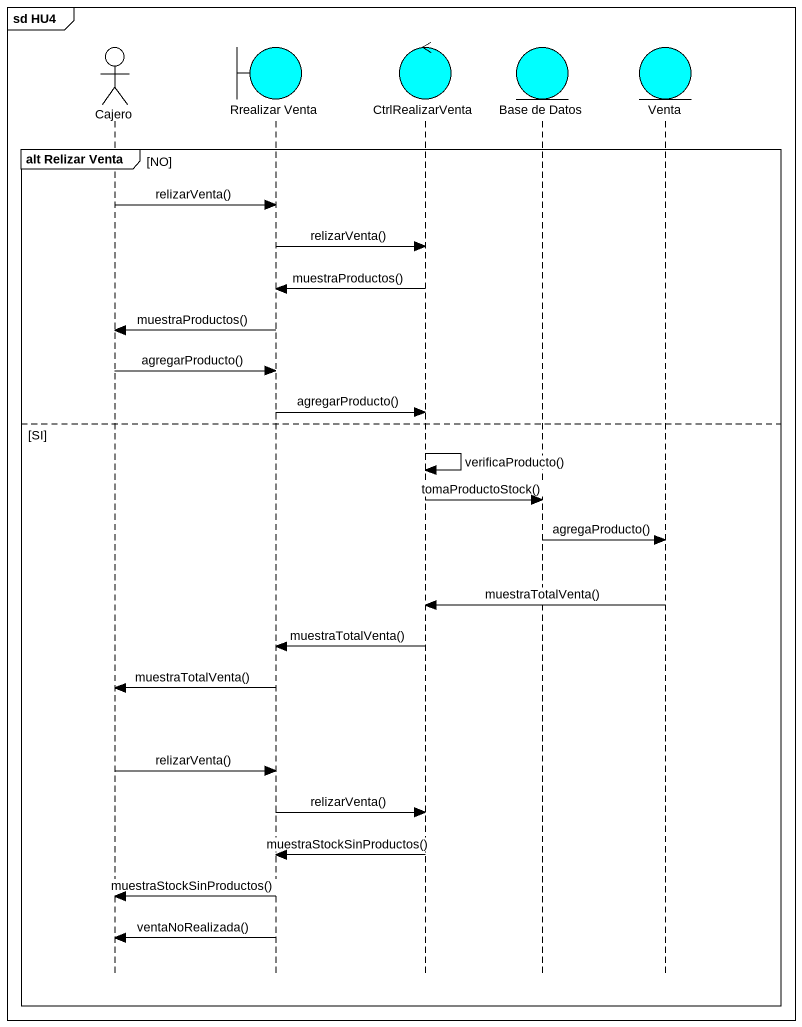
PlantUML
@startuml
mainframe sd HU4
hide footbox
actor Cajero #FFFFFF
boundary "Rrealizar Venta" as Rrealizar_Venta #00FFFF
control CtrlRealizarVenta #00FFFF
entity "Base de Datos" as Base_de_Datos #00FFFF
entity Venta #00FFFF

group alt Relizar Venta [NO]
  Cajero -> Rrealizar_Venta : relizarVenta()
  Rrealizar_Venta -> CtrlRealizarVenta : relizarVenta()
  CtrlRealizarVenta -> Rrealizar_Venta : muestraProductos()
  Rrealizar_Venta -> Cajero : muestraProductos()
  Cajero -> Rrealizar_Venta : agregarProducto()
  Rrealizar_Venta -> CtrlRealizarVenta : agregarProducto()
else SI
  CtrlRealizarVenta -> CtrlRealizarVenta : verificaProducto()
  CtrlRealizarVenta -> Base_de_Datos : tomaProductoStock()
  Base_de_Datos -> Venta : agregaProducto()
  Venta -> CtrlRealizarVenta : muestraTotalVenta()
  CtrlRealizarVenta -> Rrealizar_Venta : muestraTotalVenta()
  Rrealizar_Venta -> Cajero : muestraTotalVenta()
  Cajero -> Rrealizar_Venta : relizarVenta()
  Rrealizar_Venta -> CtrlRealizarVenta : relizarVenta()
  CtrlRealizarVenta -> Rrealizar_Venta : muestraStockSinProductos()
  Rrealizar_Venta -> Cajero : muestraStockSinProductos()
  Rrealizar_Venta -> Cajero : ventaNoRealizada()
end
@enduml
